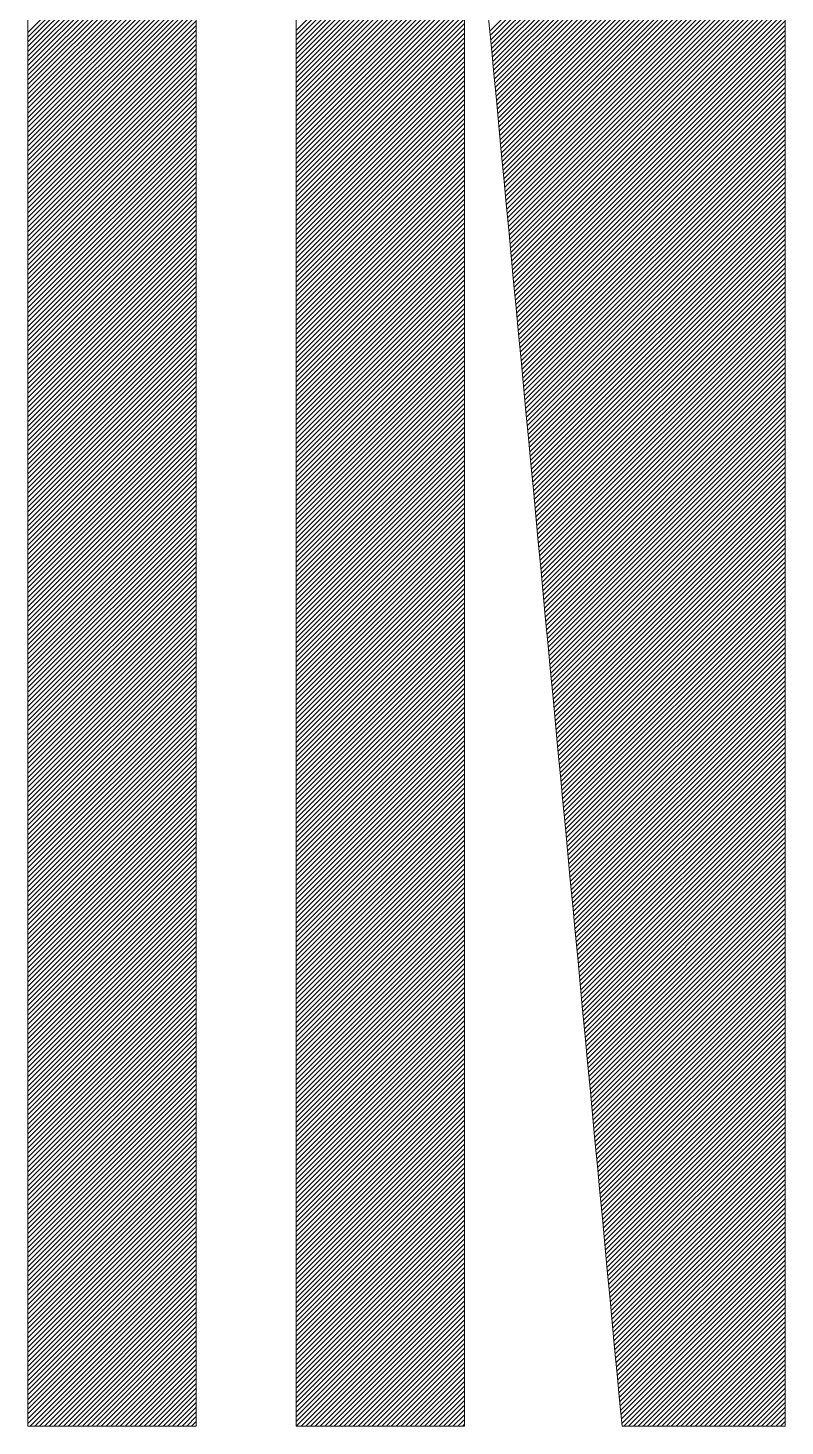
# Model space of a CAD drawing. Header units: inches. Extents: x 35 to 2894, y 23 to 617.
# Drawn here: x 1858.19 to 1862.7, y 117.59 to 125.93 of the extents above; entities that cross this region are included whole.
import ezdxf

# ---------------------------------------------------------------- set-up
doc = ezdxf.new("R2010")
doc.units = ezdxf.units.IN
doc.header["$MEASUREMENT"] = 0
doc.layers.add('ONDOCS', color=7, linetype='Continuous', lineweight=0)

msp = doc.modelspace()

# ---------------------------------------------------------------- linework, layer by layer
at = {"layer": 'ONDOCS', "color": 7, "linetype": 'Continuous', "lineweight": 0, "ltscale": 100}
for p, q in [((1860.9425, 125.9064), (1862.7021, 127.666)), ((1860.945, 125.8806), (1862.7021, 127.6377)), ((1860.9474, 125.8547), (1862.7021, 127.6094)), ((1860.9499, 125.8289), (1862.7021, 127.5811)), ((1860.9523, 125.8031), (1862.7021, 127.5528)), ((1860.9548, 125.7772), (1862.7021, 127.5245)), ((1860.9572, 125.7514), (1862.7021, 127.4962)), ((1860.9597, 125.7255), (1862.7021, 127.468)), ((1860.9621, 125.6997), (1862.7021, 127.4397)), ((1860.9646, 125.6738), (1862.7021, 127.4114)), ((1860.967, 125.648), (1862.7021, 127.3831)), ((1860.9695, 125.6221), (1862.7021, 127.3548)), ((1860.9719, 125.5963), (1862.7021, 127.3265)), ((1860.9744, 125.5705), (1862.7021, 127.2982)), ((1860.9768, 125.5446), (1862.7021, 127.2699)), ((1860.9793, 125.5188), (1862.7021, 127.2416)), ((1860.9817, 125.4929), (1862.7021, 127.2133)), ((1860.9842, 125.4671), (1862.7021, 127.185)), ((1860.9866, 125.4412), (1862.7021, 127.1567)), ((1860.9891, 125.4154), (1862.7021, 127.1284)), ((1860.9915, 125.3895), (1862.7021, 127.1001)), ((1860.994, 125.3637), (1862.7021, 127.0718)), ((1860.9964, 125.3378), (1862.7021, 127.0435)), ((1860.9989, 125.312), (1862.7021, 127.0152)), ((1861.0013, 125.2862), (1862.7021, 126.9869)), ((1858.189, 125.8999), (1859.1919, 126.9028)), ((1859.7874, 125.9114), (1860.7903, 126.9143)), ((1861.0038, 125.2603), (1862.7021, 126.9586)), ((1861.0062, 125.2345), (1862.7021, 126.9303)), ((1861.0087, 125.2086), (1862.7021, 126.902)), ((1858.189, 125.8716), (1859.1919, 126.8745)), ((1858.189, 125.8433), (1859.1919, 126.8462)), ((1858.189, 125.815), (1859.1919, 126.8179)), ((1859.7874, 125.8831), (1860.7903, 126.886)), ((1859.7874, 125.8548), (1860.7903, 126.8577)), ((1859.7874, 125.8265), (1860.7903, 126.8294)), ((1861.0111, 125.1828), (1862.7021, 126.8738)), ((1861.0136, 125.1569), (1862.7021, 126.8455)), ((1861.016, 125.1311), (1862.7021, 126.8172)), ((1858.189, 125.7867), (1859.1919, 126.7896)), ((1858.189, 125.7584), (1859.1919, 126.7613)), ((1858.189, 125.7301), (1859.1919, 126.733)), ((1859.7874, 125.7982), (1860.7903, 126.8012)), ((1859.7874, 125.77), (1860.7903, 126.7729)), ((1859.7874, 125.7417), (1860.7903, 126.7446)), ((1861.0185, 125.1052), (1862.7021, 126.7889)), ((1861.0209, 125.0794), (1862.7021, 126.7606)), ((1861.0234, 125.0536), (1862.7021, 126.7323)), ((1858.189, 125.7018), (1859.1919, 126.7047)), ((1858.189, 125.6735), (1859.1919, 126.6764)), ((1858.189, 125.6452), (1859.1919, 126.6481)), ((1859.7874, 125.7134), (1860.7903, 126.7163)), ((1859.7874, 125.6851), (1860.7903, 126.688)), ((1859.7874, 125.6568), (1860.7903, 126.6597)), ((1861.0258, 125.0277), (1862.7021, 126.704)), ((1861.0283, 125.0019), (1862.7021, 126.6757)), ((1861.0307, 124.976), (1862.7021, 126.6474)), ((1858.189, 125.6169), (1859.1919, 126.6199)), ((1858.189, 125.5887), (1859.1919, 126.5916)), ((1858.189, 125.5604), (1859.1919, 126.5633)), ((1859.7874, 125.6285), (1860.7903, 126.6314)), ((1859.7874, 125.6002), (1860.7903, 126.6031)), ((1859.7874, 125.5719), (1860.7903, 126.5748)), ((1861.0332, 124.9502), (1862.7021, 126.6191)), ((1861.0356, 124.9243), (1862.7021, 126.5908)), ((1858.189, 125.5321), (1859.1919, 126.535)), ((1858.189, 125.5038), (1859.1919, 126.5067)), ((1859.7874, 125.5436), (1860.7903, 126.5465)), ((1859.7874, 125.5153), (1860.7903, 126.5182)), ((1859.7874, 125.487), (1860.7903, 126.4899)), ((1861.0381, 124.8985), (1862.7021, 126.5625)), ((1861.0405, 124.8726), (1862.7021, 126.5342)), ((1861.043, 124.8468), (1862.7021, 126.5059)), ((1858.189, 125.4755), (1859.1919, 126.4784)), ((1858.189, 125.4472), (1859.1919, 126.4501)), ((1858.189, 125.4189), (1859.1919, 126.4218)), ((1859.7874, 125.4587), (1860.7903, 126.4616)), ((1859.7874, 125.4304), (1860.7903, 126.4333)), ((1859.7874, 125.4021), (1860.7903, 126.405)), ((1861.0454, 124.8209), (1862.7021, 126.4776)), ((1861.0479, 124.7951), (1862.7021, 126.4493)), ((1861.0503, 124.7693), (1862.7021, 126.421)), ((1858.189, 125.3906), (1859.1919, 126.3935)), ((1858.189, 125.3623), (1859.1919, 126.3652)), ((1858.189, 125.334), (1859.1919, 126.3369)), ((1859.7874, 125.3738), (1860.7903, 126.3767)), ((1859.7874, 125.3455), (1860.7903, 126.3484)), ((1859.7874, 125.3172), (1860.7903, 126.3201)), ((1861.0528, 124.7434), (1862.7021, 126.3927)), ((1861.0552, 124.7176), (1862.7021, 126.3644)), ((1861.0577, 124.6917), (1862.7021, 126.3361)), ((1858.189, 125.3057), (1859.1919, 126.3086)), ((1858.189, 125.2774), (1859.1919, 126.2803)), ((1858.189, 125.2491), (1859.1919, 126.252)), ((1859.7874, 125.2889), (1860.7903, 126.2918)), ((1859.7874, 125.2606), (1860.7903, 126.2635)), ((1859.7874, 125.2323), (1860.7903, 126.2353)), ((1861.0601, 124.6659), (1862.7021, 126.3079)), ((1861.0626, 124.64), (1862.7021, 126.2796)), ((1861.065, 124.6142), (1862.7021, 126.2513)), ((1858.189, 125.2208), (1859.1919, 126.2237)), ((1858.189, 125.1925), (1859.1919, 126.1954)), ((1858.189, 125.1642), (1859.1919, 126.1671)), ((1859.7874, 125.2041), (1860.7903, 126.207)), ((1859.7874, 125.1758), (1860.7903, 126.1787)), ((1859.7874, 125.1475), (1860.7903, 126.1504)), ((1861.0675, 124.5883), (1862.7021, 126.223)), ((1861.0699, 124.5625), (1862.7021, 126.1947)), ((1861.0724, 124.5367), (1862.7021, 126.1664)), ((1858.189, 125.1359), (1859.1919, 126.1388)), ((1858.189, 125.1076), (1859.1919, 126.1105)), ((1858.189, 125.0793), (1859.1919, 126.0822)), ((1859.7874, 125.1192), (1860.7903, 126.1221)), ((1859.7874, 125.0909), (1860.7903, 126.0938)), ((1859.7874, 125.0626), (1860.7903, 126.0655)), ((1861.0748, 124.5108), (1862.7021, 126.1381)), ((1861.0773, 124.485), (1862.7021, 126.1098)), ((1861.0797, 124.4591), (1862.7021, 126.0815)), ((1858.189, 125.051), (1859.1919, 126.0539)), ((1858.189, 125.0228), (1859.1919, 126.0257)), ((1858.189, 124.9945), (1859.1919, 125.9974)), ((1859.7874, 125.0343), (1860.7903, 126.0372)), ((1859.7874, 125.006), (1860.7903, 126.0089)), ((1859.7874, 124.9777), (1860.7903, 125.9806)), ((1861.0822, 124.4333), (1862.7021, 126.0532)), ((1861.0846, 124.4074), (1862.7021, 126.0249)), ((1861.0871, 124.3816), (1862.7021, 125.9966)), ((1858.189, 124.9662), (1859.1919, 125.9691)), ((1858.189, 124.9379), (1859.1919, 125.9408)), ((1858.189, 124.9096), (1859.1919, 125.9125)), ((1859.7874, 124.9494), (1860.7903, 125.9523)), ((1859.7874, 124.9211), (1860.7903, 125.924)), ((1861.0895, 124.3557), (1862.7021, 125.9683)), ((1861.092, 124.3299), (1862.7021, 125.94)), ((1861.0944, 124.3041), (1862.7021, 125.9117)), ((1858.189, 124.8813), (1859.1919, 125.8842)), ((1858.189, 124.853), (1859.1919, 125.8559)), ((1858.189, 124.8247), (1859.1919, 125.8276)), ((1859.7874, 124.8928), (1860.7903, 125.8957)), ((1859.7874, 124.8645), (1860.7903, 125.8674)), ((1859.7874, 124.8362), (1860.7903, 125.8391)), ((1861.0969, 124.2782), (1862.7021, 125.8834)), ((1861.0993, 124.2524), (1862.7021, 125.8551)), ((1861.1018, 124.2265), (1862.7021, 125.8268)), ((1858.189, 124.7964), (1859.1919, 125.7993)), ((1858.189, 124.7681), (1859.1919, 125.771)), ((1858.189, 124.7398), (1859.1919, 125.7427)), ((1859.7874, 124.8079), (1860.7903, 125.8108)), ((1859.7874, 124.7796), (1860.7903, 125.7825)), ((1859.7874, 124.7513), (1860.7903, 125.7542)), ((1861.1042, 124.2007), (1862.7021, 125.7985)), ((1861.1067, 124.1748), (1862.7021, 125.7702)), ((1861.1091, 124.149), (1862.7021, 125.742)), ((1858.189, 124.7115), (1859.1919, 125.7144)), ((1858.189, 124.6832), (1859.1919, 125.6861)), ((1858.189, 124.6549), (1859.1919, 125.6578)), ((1859.7874, 124.723), (1860.7903, 125.7259)), ((1859.7874, 124.6947), (1860.7903, 125.6976)), ((1859.7874, 124.6664), (1860.7903, 125.6693)), ((1861.1116, 124.1231), (1862.7021, 125.7137)), ((1861.114, 124.0973), (1862.7021, 125.6854)), ((1861.1165, 124.0714), (1862.7021, 125.6571)), ((1858.189, 124.6266), (1859.1919, 125.6295)), ((1858.189, 124.5983), (1859.1919, 125.6012)), ((1858.189, 124.57), (1859.1919, 125.5729)), ((1859.7874, 124.6382), (1860.7903, 125.6411)), ((1859.7874, 124.6099), (1860.7903, 125.6128)), ((1859.7874, 124.5816), (1860.7903, 125.5845)), ((1861.1189, 124.0456), (1862.7021, 125.6288)), ((1861.1214, 124.0198), (1862.7021, 125.6005)), ((1861.1238, 123.9939), (1862.7021, 125.5722)), ((1858.189, 124.5417), (1859.1919, 125.5446)), ((1858.189, 124.5134), (1859.1919, 125.5163)), ((1858.189, 124.4851), (1859.1919, 125.488)), ((1859.7874, 124.5533), (1860.7903, 125.5562)), ((1859.7874, 124.525), (1860.7903, 125.5279)), ((1859.7874, 124.4967), (1860.7903, 125.4996)), ((1861.1263, 123.9681), (1862.7021, 125.5439)), ((1861.1287, 123.9422), (1862.7021, 125.5156)), ((1861.1312, 123.9164), (1862.7021, 125.4873)), ((1858.189, 124.4569), (1859.1919, 125.4598)), ((1858.189, 124.4286), (1859.1919, 125.4315)), ((1858.189, 124.4003), (1859.1919, 125.4032)), ((1859.7874, 124.4684), (1860.7903, 125.4713)), ((1859.7874, 124.4401), (1860.7903, 125.443)), ((1859.7874, 124.4118), (1860.7903, 125.4147)), ((1861.1336, 123.8905), (1862.7021, 125.459)), ((1861.1361, 123.8647), (1862.7021, 125.4307)), ((1861.1385, 123.8388), (1862.7021, 125.4024)), ((1858.189, 124.372), (1859.1919, 125.3749)), ((1858.189, 124.3437), (1859.1919, 125.3466)), ((1858.189, 124.3154), (1859.1919, 125.3183)), ((1859.7874, 124.3835), (1860.7903, 125.3864)), ((1859.7874, 124.3552), (1860.7903, 125.3581)), ((1859.7874, 124.3269), (1860.7903, 125.3298)), ((1861.141, 123.813), (1862.7021, 125.3741)), ((1861.1434, 123.7872), (1862.7021, 125.3458)), ((1861.1459, 123.7613), (1862.7021, 125.3175)), ((1858.189, 124.2871), (1859.1919, 125.29)), ((1858.189, 124.2588), (1859.1919, 125.2617)), ((1858.189, 124.2305), (1859.1919, 125.2334)), ((1859.7874, 124.2986), (1860.7903, 125.3015)), ((1859.7874, 124.2703), (1860.7903, 125.2732)), ((1859.7874, 124.242), (1860.7903, 125.2449)), ((1861.1483, 123.7355), (1862.7021, 125.2892)), ((1861.1508, 123.7096), (1862.7021, 125.2609)), ((1861.1532, 123.6838), (1862.7021, 125.2326)), ((1858.189, 124.2022), (1859.1919, 125.2051)), ((1858.189, 124.1739), (1859.1919, 125.1768)), ((1858.189, 124.1456), (1859.1919, 125.1485)), ((1859.7874, 124.2137), (1860.7903, 125.2166)), ((1859.7874, 124.1854), (1860.7903, 125.1883)), ((1859.7874, 124.1571), (1860.7903, 125.16)), ((1861.1557, 123.6579), (1862.7021, 125.2043)), ((1861.1581, 123.6321), (1862.7021, 125.1761)), ((1861.1606, 123.6062), (1862.7021, 125.1478)), ((1858.189, 124.1173), (1859.1919, 125.1202)), ((1858.189, 124.089), (1859.1919, 125.0919)), ((1858.189, 124.0607), (1859.1919, 125.0636)), ((1859.7874, 124.1288), (1860.7903, 125.1317)), ((1859.7874, 124.1005), (1860.7903, 125.1034)), ((1859.7874, 124.0723), (1860.7903, 125.0752)), ((1861.163, 123.5804), (1862.7021, 125.1195)), ((1861.1655, 123.5545), (1862.7021, 125.0912)), ((1858.189, 124.0324), (1859.1919, 125.0353)), ((1858.189, 124.0041), (1859.1919, 125.007)), ((1859.7874, 124.044), (1860.7903, 125.0469)), ((1859.7874, 124.0157), (1860.7903, 125.0186)), ((1859.7874, 123.9874), (1860.7903, 124.9903)), ((1861.1679, 123.5287), (1862.7021, 125.0629)), ((1861.1704, 123.5029), (1862.7021, 125.0346)), ((1861.1728, 123.477), (1862.7021, 125.0063)), ((1858.189, 123.9758), (1859.1919, 124.9787)), ((1858.189, 123.9475), (1859.1919, 124.9504)), ((1858.189, 123.9192), (1859.1919, 124.9221)), ((1859.7874, 123.9591), (1860.7903, 124.962)), ((1859.7874, 123.9308), (1860.7903, 124.9337)), ((1859.7874, 123.9025), (1860.7903, 124.9054)), ((1861.1753, 123.4512), (1862.7021, 124.978)), ((1861.1777, 123.4253), (1862.7021, 124.9497)), ((1861.1802, 123.3995), (1862.7021, 124.9214)), ((1858.189, 123.891), (1859.1919, 124.8939)), ((1858.189, 123.8627), (1859.1919, 124.8656)), ((1858.189, 123.8344), (1859.1919, 124.8373)), ((1859.7874, 123.8742), (1860.7903, 124.8771)), ((1859.7874, 123.8459), (1860.7903, 124.8488)), ((1859.7874, 123.8176), (1860.7903, 124.8205)), ((1861.1826, 123.3736), (1862.7021, 124.8931)), ((1861.1851, 123.3478), (1862.7021, 124.8648)), ((1861.1875, 123.3219), (1862.7021, 124.8365)), ((1858.189, 123.8061), (1859.1919, 124.809)), ((1858.189, 123.7778), (1859.1919, 124.7807)), ((1858.189, 123.7495), (1859.1919, 124.7524)), ((1859.7874, 123.7893), (1860.7903, 124.7922)), ((1859.7874, 123.761), (1860.7903, 124.7639)), ((1859.7874, 123.7327), (1860.7903, 124.7356)), ((1861.19, 123.2961), (1862.7021, 124.8082)), ((1861.1924, 123.2703), (1862.7021, 124.7799)), ((1861.1949, 123.2444), (1862.7021, 124.7516)), ((1858.189, 123.7212), (1859.1919, 124.7241)), ((1858.189, 123.6929), (1859.1919, 124.6958)), ((1858.189, 123.6646), (1859.1919, 124.6675)), ((1859.7874, 123.7044), (1860.7903, 124.7073)), ((1859.7874, 123.6761), (1860.7903, 124.679)), ((1859.7874, 123.6478), (1860.7903, 124.6507)), ((1861.1973, 123.2186), (1862.7021, 124.7233)), ((1861.1998, 123.1927), (1862.7021, 124.695)), ((1861.2022, 123.1669), (1862.7021, 124.6667)), ((1858.189, 123.6363), (1859.1919, 124.6392)), ((1858.189, 123.608), (1859.1919, 124.6109)), ((1858.189, 123.5797), (1859.1919, 124.5826)), ((1859.7874, 123.6195), (1860.7903, 124.6224)), ((1859.7874, 123.5912), (1860.7903, 124.5941)), ((1859.7874, 123.5629), (1860.7903, 124.5658)), ((1861.2047, 123.141), (1862.7021, 124.6384)), ((1861.2071, 123.1152), (1862.7021, 124.6101)), ((1861.2096, 123.0893), (1862.7021, 124.5819)), ((1858.189, 123.5514), (1859.1919, 124.5543)), ((1858.189, 123.5231), (1859.1919, 124.526)), ((1858.189, 123.4948), (1859.1919, 124.4977)), ((1859.7874, 123.5346), (1860.7903, 124.5375)), ((1859.7874, 123.5063), (1860.7903, 124.5093)), ((1859.7874, 123.4781), (1860.7903, 124.481)), ((1861.212, 123.0635), (1862.7021, 124.5536)), ((1861.2145, 123.0376), (1862.7021, 124.5253)), ((1861.2169, 123.0118), (1862.7021, 124.497)), ((1858.189, 123.4665), (1859.1919, 124.4694)), ((1858.189, 123.4382), (1859.1919, 124.4411)), ((1858.189, 123.4099), (1859.1919, 124.4128)), ((1859.7874, 123.4498), (1860.7903, 124.4527)), ((1859.7874, 123.4215), (1860.7903, 124.4244)), ((1861.2194, 122.986), (1862.7021, 124.4687)), ((1861.2218, 122.9601), (1862.7021, 124.4404)), ((1861.2243, 122.9343), (1862.7021, 124.4121)), ((1858.189, 123.3816), (1859.1919, 124.3845)), ((1858.189, 123.3533), (1859.1919, 124.3562)), ((1858.189, 123.325), (1859.1919, 124.328)), ((1859.7874, 123.3932), (1860.7903, 124.3961)), ((1859.7874, 123.3649), (1860.7903, 124.3678)), ((1859.7874, 123.3366), (1860.7903, 124.3395)), ((1861.2267, 122.9084), (1862.7021, 124.3838)), ((1861.2292, 122.8826), (1862.7021, 124.3555)), ((1861.2316, 122.8567), (1862.7021, 124.3272)), ((1858.189, 123.2968), (1859.1919, 124.2997)), ((1858.189, 123.2685), (1859.1919, 124.2714)), ((1858.189, 123.2402), (1859.1919, 124.2431)), ((1859.7874, 123.3083), (1860.7903, 124.3112)), ((1859.7874, 123.28), (1860.7903, 124.2829)), ((1859.7874, 123.2517), (1860.7903, 124.2546)), ((1861.2341, 122.8309), (1862.7021, 124.2989)), ((1861.2365, 122.805), (1862.7021, 124.2706)), ((1861.239, 122.7792), (1862.7021, 124.2423)), ((1858.189, 123.2119), (1859.1919, 124.2148)), ((1858.189, 123.1836), (1859.1919, 124.1865)), ((1858.189, 123.1553), (1859.1919, 124.1582)), ((1859.7874, 123.2234), (1860.7903, 124.2263)), ((1859.7874, 123.1951), (1860.7903, 124.198)), ((1859.7874, 123.1668), (1860.7903, 124.1697)), ((1861.2414, 122.7534), (1862.7021, 124.214)), ((1861.2439, 122.7275), (1862.7021, 124.1857)), ((1861.2463, 122.7017), (1862.7021, 124.1574)), ((1858.189, 123.127), (1859.1919, 124.1299)), ((1858.189, 123.0987), (1859.1919, 124.1016)), ((1858.189, 123.0704), (1859.1919, 124.0733)), ((1859.7874, 123.1385), (1860.7903, 124.1414)), ((1859.7874, 123.1102), (1860.7903, 124.1131)), ((1859.7874, 123.0819), (1860.7903, 124.0848)), ((1861.2488, 122.6758), (1862.7021, 124.1291)), ((1861.2512, 122.65), (1862.7021, 124.1008)), ((1861.2537, 122.6241), (1862.7021, 124.0725)), ((1858.189, 123.0421), (1859.1919, 124.045)), ((1858.189, 123.0138), (1859.1919, 124.0167)), ((1858.189, 122.9855), (1859.1919, 123.9884)), ((1859.7874, 123.0536), (1860.7903, 124.0565)), ((1859.7874, 123.0253), (1860.7903, 124.0282)), ((1859.7874, 122.997), (1860.7903, 123.9999)), ((1861.2561, 122.5983), (1862.7021, 124.0442)), ((1861.2586, 122.5724), (1862.7021, 124.016)), ((1861.261, 122.5466), (1862.7021, 123.9877)), ((1858.189, 122.9572), (1859.1919, 123.9601)), ((1858.189, 122.9289), (1859.1919, 123.9318)), ((1858.189, 122.9006), (1859.1919, 123.9035)), ((1859.7874, 122.9687), (1860.7903, 123.9716)), ((1859.7874, 122.9404), (1860.7903, 123.9434)), ((1859.7874, 122.9122), (1860.7903, 123.9151)), ((1861.2635, 122.5208), (1862.7021, 123.9594)), ((1861.2659, 122.4949), (1862.7021, 123.9311)), ((1861.2684, 122.4691), (1862.7021, 123.9028)), ((1858.189, 122.8723), (1859.1919, 123.8752)), ((1858.189, 122.844), (1859.1919, 123.8469)), ((1858.189, 122.8157), (1859.1919, 123.8186)), ((1859.7874, 122.8839), (1860.7903, 123.8868)), ((1859.7874, 122.8556), (1860.7903, 123.8585)), ((1859.7874, 122.8273), (1860.7903, 123.8302)), ((1861.2708, 122.4432), (1862.7021, 123.8745)), ((1861.2733, 122.4174), (1862.7021, 123.8462)), ((1861.2757, 122.3915), (1862.7021, 123.8179)), ((1858.189, 122.7874), (1859.1919, 123.7903)), ((1858.189, 122.7591), (1859.1919, 123.762)), ((1858.189, 122.7309), (1859.1919, 123.7338)), ((1859.7874, 122.799), (1860.7903, 123.8019)), ((1859.7874, 122.7707), (1860.7903, 123.7736)), ((1859.7874, 122.7424), (1860.7903, 123.7453)), ((1861.2782, 122.3657), (1862.7021, 123.7896)), ((1861.2806, 122.3398), (1862.7021, 123.7613)), ((1861.2831, 122.314), (1862.7021, 123.733)), ((1858.189, 122.7026), (1859.1919, 123.7055)), ((1858.189, 122.6743), (1859.1919, 123.6772)), ((1858.189, 122.646), (1859.1919, 123.6489)), ((1859.7874, 122.7141), (1860.7903, 123.717)), ((1859.7874, 122.6858), (1860.7903, 123.6887)), ((1859.7874, 122.6575), (1860.7903, 123.6604)), ((1861.2855, 122.2881), (1862.7021, 123.7047)), ((1861.288, 122.2623), (1862.7021, 123.6764)), ((1861.2904, 122.2365), (1862.7021, 123.6481)), ((1858.189, 122.6177), (1859.1919, 123.6206)), ((1858.189, 122.5894), (1859.1919, 123.5923)), ((1858.189, 122.5611), (1859.1919, 123.564)), ((1859.7874, 122.6292), (1860.7903, 123.6321)), ((1859.7874, 122.6009), (1860.7903, 123.6038)), ((1859.7874, 122.5726), (1860.7903, 123.5755)), ((1861.2929, 122.2106), (1862.7021, 123.6198)), ((1861.2953, 122.1848), (1862.7021, 123.5915)), ((1858.189, 122.5328), (1859.1919, 123.5357)), ((1858.189, 122.5045), (1859.1919, 123.5074)), ((1859.7874, 122.5443), (1860.7903, 123.5472)), ((1859.7874, 122.516), (1860.7903, 123.5189)), ((1859.7874, 122.4877), (1860.7903, 123.4906)), ((1861.2978, 122.1589), (1862.7021, 123.5632)), ((1861.3002, 122.1331), (1862.7021, 123.5349)), ((1861.3027, 122.1072), (1862.7021, 123.5066)), ((1858.189, 122.4762), (1859.1919, 123.4791)), ((1858.189, 122.4479), (1859.1919, 123.4508)), ((1858.189, 122.4196), (1859.1919, 123.4225)), ((1859.7874, 122.4594), (1860.7903, 123.4623)), ((1859.7874, 122.4311), (1860.7903, 123.434)), ((1859.7874, 122.4028), (1860.7903, 123.4057)), ((1861.3051, 122.0814), (1862.7021, 123.4783)), ((1861.3076, 122.0555), (1862.7021, 123.4501)), ((1861.31, 122.0297), (1862.7021, 123.4218)), ((1858.189, 122.3913), (1859.1919, 123.3942)), ((1858.189, 122.363), (1859.1919, 123.3659)), ((1858.189, 122.3347), (1859.1919, 123.3376)), ((1859.7874, 122.3745), (1860.7903, 123.3774)), ((1859.7874, 122.3463), (1860.7903, 123.3492)), ((1859.7874, 122.318), (1860.7903, 123.3209)), ((1861.3125, 122.0039), (1862.7021, 123.3935)), ((1861.3149, 121.978), (1862.7021, 123.3652)), ((1861.3174, 121.9522), (1862.7021, 123.3369)), ((1858.189, 122.3064), (1859.1919, 123.3093)), ((1858.189, 122.2781), (1859.1919, 123.281)), ((1858.189, 122.2498), (1859.1919, 123.2527)), ((1859.7874, 122.2897), (1860.7903, 123.2926)), ((1859.7874, 122.2614), (1860.7903, 123.2643)), ((1859.7874, 122.2331), (1860.7903, 123.236)), ((1861.3198, 121.9263), (1862.7021, 123.3086)), ((1861.3223, 121.9005), (1862.7021, 123.2803)), ((1861.3247, 121.8746), (1862.7021, 123.252)), ((1858.189, 122.2215), (1859.1919, 123.2244)), ((1858.189, 122.1932), (1859.1919, 123.1961)), ((1858.189, 122.165), (1859.1919, 123.1679)), ((1859.7874, 122.2048), (1860.7903, 123.2077)), ((1859.7874, 122.1765), (1860.7903, 123.1794)), ((1859.7874, 122.1482), (1860.7903, 123.1511)), ((1861.3272, 121.8488), (1862.7021, 123.2237)), ((1861.3296, 121.8229), (1862.7021, 123.1954)), ((1861.3321, 121.7971), (1862.7021, 123.1671)), ((1858.189, 122.1367), (1859.1919, 123.1396)), ((1858.189, 122.1084), (1859.1919, 123.1113)), ((1858.189, 122.0801), (1859.1919, 123.083)), ((1859.7874, 122.1199), (1860.7903, 123.1228)), ((1859.7874, 122.0916), (1860.7903, 123.0945)), ((1859.7874, 122.0633), (1860.7903, 123.0662)), ((1861.3345, 121.7712), (1862.7021, 123.1388)), ((1861.337, 121.7454), (1862.7021, 123.1105)), ((1861.3394, 121.7196), (1862.7021, 123.0822)), ((1858.189, 122.0518), (1859.1919, 123.0547)), ((1858.189, 122.0235), (1859.1919, 123.0264)), ((1858.189, 121.9952), (1859.1919, 122.9981)), ((1859.7874, 122.035), (1860.7903, 123.0379)), ((1859.7874, 122.0067), (1860.7903, 123.0096)), ((1859.7874, 121.9784), (1860.7903, 122.9813)), ((1861.3419, 121.6937), (1862.7021, 123.0539)), ((1861.3443, 121.6679), (1862.7021, 123.0256)), ((1861.3468, 121.642), (1862.7021, 122.9973)), ((1858.189, 121.9669), (1859.1919, 122.9698)), ((1858.189, 121.9386), (1859.1919, 122.9415)), ((1858.189, 121.9103), (1859.1919, 122.9132)), ((1859.7874, 121.9501), (1860.7903, 122.953)), ((1859.7874, 121.9218), (1860.7903, 122.9247)), ((1861.3492, 121.6162), (1862.7021, 122.969)), ((1861.3517, 121.5903), (1862.7021, 122.9407)), ((1861.3541, 121.5645), (1862.7021, 122.9124)), ((1858.189, 121.882), (1859.1919, 122.8849)), ((1858.189, 121.8537), (1859.1919, 122.8566)), ((1858.189, 121.8254), (1859.1919, 122.8283)), ((1859.7874, 121.8935), (1860.7903, 122.8964)), ((1859.7874, 121.8652), (1860.7903, 122.8681)), ((1859.7874, 121.8369), (1860.7903, 122.8398)), ((1861.3566, 121.5386), (1862.7021, 122.8842)), ((1861.359, 121.5128), (1862.7021, 122.8559)), ((1861.3615, 121.487), (1862.7021, 122.8276)), ((1858.189, 121.7971), (1859.1919, 122.8)), ((1858.189, 121.7688), (1859.1919, 122.7717)), ((1858.189, 121.7405), (1859.1919, 122.7434)), ((1859.7874, 121.8086), (1860.7903, 122.8115)), ((1859.7874, 121.7804), (1860.7903, 122.7833)), ((1859.7874, 121.7521), (1860.7903, 122.755)), ((1861.3639, 121.4611), (1862.7021, 122.7993)), ((1861.3664, 121.4353), (1862.7021, 122.771)), ((1861.3688, 121.4094), (1862.7021, 122.7427)), ((1858.189, 121.7122), (1859.1919, 122.7151)), ((1858.189, 121.6839), (1859.1919, 122.6868)), ((1858.189, 121.6556), (1859.1919, 122.6585)), ((1859.7874, 121.7238), (1860.7903, 122.7267)), ((1859.7874, 121.6955), (1860.7903, 122.6984)), ((1859.7874, 121.6672), (1860.7903, 122.6701)), ((1861.3713, 121.3836), (1862.7021, 122.7144)), ((1861.3737, 121.3577), (1862.7021, 122.6861)), ((1861.3762, 121.3319), (1862.7021, 122.6578)), ((1858.189, 121.6273), (1859.1919, 122.6302)), ((1858.189, 121.5991), (1859.1919, 122.602)), ((1858.189, 121.5708), (1859.1919, 122.5737)), ((1859.7874, 121.6389), (1860.7903, 122.6418)), ((1859.7874, 121.6106), (1860.7903, 122.6135)), ((1859.7874, 121.5823), (1860.7903, 122.5852)), ((1861.3786, 121.306), (1862.7021, 122.6295)), ((1861.3811, 121.2802), (1862.7021, 122.6012)), ((1861.3835, 121.2543), (1862.7021, 122.5729)), ((1858.189, 121.5425), (1859.1919, 122.5454)), ((1858.189, 121.5142), (1859.1919, 122.5171)), ((1858.189, 121.4859), (1859.1919, 122.4888)), ((1859.7874, 121.554), (1860.7903, 122.5569)), ((1859.7874, 121.5257), (1860.7903, 122.5286)), ((1859.7874, 121.4974), (1860.7903, 122.5003)), ((1861.386, 121.2285), (1862.7021, 122.5446)), ((1861.3884, 121.2027), (1862.7021, 122.5163)), ((1861.3909, 121.1768), (1862.7021, 122.488)), ((1858.189, 121.4576), (1859.1919, 122.4605)), ((1858.189, 121.4293), (1859.1919, 122.4322)), ((1858.189, 121.401), (1859.1919, 122.4039)), ((1859.7874, 121.4691), (1860.7903, 122.472)), ((1859.7874, 121.4408), (1860.7903, 122.4437)), ((1859.7874, 121.4125), (1860.7903, 122.4154)), ((1861.3933, 121.151), (1862.7021, 122.4597)), ((1861.3958, 121.1251), (1862.7021, 122.4314)), ((1861.3982, 121.0993), (1862.7021, 122.4031)), ((1858.189, 121.3727), (1859.1919, 122.3756)), ((1858.189, 121.3444), (1859.1919, 122.3473)), ((1858.189, 121.3161), (1859.1919, 122.319)), ((1859.7874, 121.3842), (1860.7903, 122.3871)), ((1859.7874, 121.3559), (1860.7903, 122.3588)), ((1859.7874, 121.3276), (1860.7903, 122.3305)), ((1861.4007, 121.0734), (1862.7021, 122.3748)), ((1861.4031, 121.0476), (1862.7021, 122.3465)), ((1861.4056, 121.0217), (1862.7021, 122.3182)), ((1858.189, 121.2878), (1859.1919, 122.2907)), ((1858.189, 121.2595), (1859.1919, 122.2624)), ((1858.189, 121.2312), (1859.1919, 122.2341)), ((1859.7874, 121.2993), (1860.7903, 122.3022)), ((1859.7874, 121.271), (1860.7903, 122.2739)), ((1859.7874, 121.2427), (1860.7903, 122.2456)), ((1861.408, 120.9959), (1862.7021, 122.29)), ((1861.4105, 120.9701), (1862.7021, 122.2617)), ((1861.4129, 120.9442), (1862.7021, 122.2334)), ((1858.189, 121.2029), (1859.1919, 122.2058)), ((1858.189, 121.1746), (1859.1919, 122.1775)), ((1858.189, 121.1463), (1859.1919, 122.1492)), ((1859.7874, 121.2144), (1860.7903, 122.2174)), ((1859.7874, 121.1862), (1860.7903, 122.1891)), ((1859.7874, 121.1579), (1860.7903, 122.1608)), ((1861.4154, 120.9184), (1862.7021, 122.2051)), ((1861.4178, 120.8925), (1862.7021, 122.1768)), ((1861.4203, 120.8667), (1862.7021, 122.1485)), ((1858.189, 121.118), (1859.1919, 122.1209)), ((1858.189, 121.0897), (1859.1919, 122.0926)), ((1858.189, 121.0614), (1859.1919, 122.0643)), ((1859.7874, 121.1296), (1860.7903, 122.1325)), ((1859.7874, 121.1013), (1860.7903, 122.1042)), ((1859.7874, 121.073), (1860.7903, 122.0759)), ((1861.4227, 120.8408), (1862.7021, 122.1202)), ((1861.4252, 120.815), (1862.7021, 122.0919)), ((1858.189, 121.0331), (1859.1919, 122.0361)), ((1858.189, 121.0049), (1859.1919, 122.0078)), ((1859.7874, 121.0447), (1860.7903, 122.0476)), ((1859.7874, 121.0164), (1860.7903, 122.0193)), ((1859.7874, 120.9881), (1860.7903, 121.991)), ((1861.4276, 120.7891), (1862.7021, 122.0636)), ((1861.4301, 120.7633), (1862.7021, 122.0353)), ((1861.4325, 120.7374), (1862.7021, 122.007)), ((1858.189, 120.9766), (1859.1919, 121.9795)), ((1858.189, 120.9483), (1859.1919, 121.9512)), ((1858.189, 120.92), (1859.1919, 121.9229)), ((1859.7874, 120.9598), (1860.7903, 121.9627)), ((1859.7874, 120.9315), (1860.7903, 121.9344)), ((1859.7874, 120.9032), (1860.7903, 121.9061)), ((1861.435, 120.7116), (1862.7021, 121.9787)), ((1861.4374, 120.6858), (1862.7021, 121.9504)), ((1861.4399, 120.6599), (1862.7021, 121.9221)), ((1858.189, 120.8917), (1859.1919, 121.8946)), ((1858.189, 120.8634), (1859.1919, 121.8663)), ((1858.189, 120.8351), (1859.1919, 121.838)), ((1859.7874, 120.8749), (1860.7903, 121.8778)), ((1859.7874, 120.8466), (1860.7903, 121.8495)), ((1859.7874, 120.8183), (1860.7903, 121.8212)), ((1861.4423, 120.6341), (1862.7021, 121.8938)), ((1861.4448, 120.6082), (1862.7021, 121.8655)), ((1861.4472, 120.5824), (1862.7021, 121.8372)), ((1858.189, 120.8068), (1859.1919, 121.8097)), ((1858.189, 120.7785), (1859.1919, 121.7814)), ((1858.189, 120.7502), (1859.1919, 121.7531)), ((1859.7874, 120.79), (1860.7903, 121.7929)), ((1859.7874, 120.7617), (1860.7903, 121.7646)), ((1859.7874, 120.7334), (1860.7903, 121.7363)), ((1861.4497, 120.5565), (1862.7021, 121.8089)), ((1861.4521, 120.5307), (1862.7021, 121.7806)), ((1861.4546, 120.5048), (1862.7021, 121.7523)), ((1858.189, 120.7219), (1859.1919, 121.7248)), ((1858.189, 120.6936), (1859.1919, 121.6965)), ((1858.189, 120.6653), (1859.1919, 121.6682)), ((1859.7874, 120.7051), (1860.7903, 121.708)), ((1859.7874, 120.6768), (1860.7903, 121.6797)), ((1859.7874, 120.6485), (1860.7903, 121.6515)), ((1861.457, 120.479), (1862.7021, 121.7241)), ((1861.4595, 120.4532), (1862.7021, 121.6958)), ((1861.4619, 120.4273), (1862.7021, 121.6675)), ((1858.189, 120.637), (1859.1919, 121.6399)), ((1858.189, 120.6087), (1859.1919, 121.6116)), ((1858.189, 120.5804), (1859.1919, 121.5833)), ((1859.7874, 120.6203), (1860.7903, 121.6232)), ((1859.7874, 120.592), (1860.7903, 121.5949)), ((1859.7874, 120.5637), (1860.7903, 121.5666)), ((1861.4644, 120.4015), (1862.7021, 121.6392)), ((1861.4668, 120.3756), (1862.7021, 121.6109)), ((1861.4693, 120.3498), (1862.7021, 121.5826)), ((1858.189, 120.5521), (1859.1919, 121.555)), ((1858.189, 120.5238), (1859.1919, 121.5267)), ((1858.189, 120.4955), (1859.1919, 121.4984)), ((1859.7874, 120.5354), (1860.7903, 121.5383)), ((1859.7874, 120.5071), (1860.7903, 121.51)), ((1859.7874, 120.4788), (1860.7903, 121.4817)), ((1861.4717, 120.3239), (1862.7021, 121.5543)), ((1861.4742, 120.2981), (1862.7021, 121.526)), ((1861.4766, 120.2722), (1862.7021, 121.4977)), ((1858.189, 120.4672), (1859.1919, 121.4701)), ((1858.189, 120.439), (1859.1919, 121.4419)), ((1858.189, 120.4107), (1859.1919, 121.4136)), ((1859.7874, 120.4505), (1860.7903, 121.4534)), ((1859.7874, 120.4222), (1860.7903, 121.4251)), ((1861.4791, 120.2464), (1862.7021, 121.4694)), ((1861.4815, 120.2206), (1862.7021, 121.4411)), ((1861.484, 120.1947), (1862.7021, 121.4128)), ((1858.189, 120.3824), (1859.1919, 121.3853)), ((1858.189, 120.3541), (1859.1919, 121.357)), ((1858.189, 120.3258), (1859.1919, 121.3287)), ((1859.7874, 120.3939), (1860.7903, 121.3968)), ((1859.7874, 120.3656), (1860.7903, 121.3685)), ((1859.7874, 120.3373), (1860.7903, 121.3402)), ((1861.4864, 120.1689), (1862.7021, 121.3845)), ((1861.4889, 120.143), (1862.7021, 121.3562)), ((1861.4913, 120.1172), (1862.7021, 121.3279)), ((1858.189, 120.2975), (1859.1919, 121.3004)), ((1858.189, 120.2692), (1859.1919, 121.2721)), ((1858.189, 120.2409), (1859.1919, 121.2438)), ((1859.7874, 120.309), (1860.7903, 121.3119)), ((1859.7874, 120.2807), (1860.7903, 121.2836)), ((1859.7874, 120.2524), (1860.7903, 121.2553)), ((1861.4938, 120.0913), (1862.7021, 121.2996)), ((1861.4962, 120.0655), (1862.7021, 121.2713)), ((1861.4987, 120.0396), (1862.7021, 121.243)), ((1858.189, 120.2126), (1859.1919, 121.2155)), ((1858.189, 120.1843), (1859.1919, 121.1872)), ((1858.189, 120.156), (1859.1919, 121.1589)), ((1859.7874, 120.2241), (1860.7903, 121.227)), ((1859.7874, 120.1958), (1860.7903, 121.1987)), ((1859.7874, 120.1675), (1860.7903, 121.1704)), ((1861.5011, 120.0138), (1862.7021, 121.2147)), ((1861.5036, 119.9879), (1862.7021, 121.1864)), ((1861.506, 119.9621), (1862.7021, 121.1582)), ((1858.189, 120.1277), (1859.1919, 121.1306)), ((1858.189, 120.0994), (1859.1919, 121.1023)), ((1858.189, 120.0711), (1859.1919, 121.074)), ((1859.7874, 120.1392), (1860.7903, 121.1421)), ((1859.7874, 120.1109), (1860.7903, 121.1138)), ((1859.7874, 120.0826), (1860.7903, 121.0855)), ((1861.5085, 119.9363), (1862.7021, 121.1299)), ((1861.5109, 119.9104), (1862.7021, 121.1016)), ((1861.5134, 119.8846), (1862.7021, 121.0733)), ((1858.189, 120.0428), (1859.1919, 121.0457)), ((1858.189, 120.0145), (1859.1919, 121.0174)), ((1858.189, 119.9862), (1859.1919, 120.9891)), ((1859.7874, 120.0544), (1860.7903, 121.0573)), ((1859.7874, 120.0261), (1860.7903, 121.029)), ((1859.7874, 119.9978), (1860.7903, 121.0007)), ((1861.5158, 119.8587), (1862.7021, 121.045)), ((1861.5183, 119.8329), (1862.7021, 121.0167)), ((1861.5207, 119.807), (1862.7021, 120.9884)), ((1858.189, 119.9579), (1859.1919, 120.9608)), ((1858.189, 119.9296), (1859.1919, 120.9325)), ((1858.189, 119.9013), (1859.1919, 120.9042)), ((1859.7874, 119.9695), (1860.7903, 120.9724)), ((1859.7874, 119.9412), (1860.7903, 120.9441)), ((1859.7874, 119.9129), (1860.7903, 120.9158)), ((1861.5232, 119.7812), (1862.7021, 120.9601)), ((1861.5256, 119.7553), (1862.7021, 120.9318)), ((1861.5281, 119.7295), (1862.7021, 120.9035)), ((1858.189, 119.8731), (1859.1919, 120.876)), ((1858.189, 119.8448), (1859.1919, 120.8477)), ((1858.189, 119.8165), (1859.1919, 120.8194)), ((1859.7874, 119.8846), (1860.7903, 120.8875)), ((1859.7874, 119.8563), (1860.7903, 120.8592)), ((1859.7874, 119.828), (1860.7903, 120.8309)), ((1861.5305, 119.7037), (1862.7021, 120.8752)), ((1861.533, 119.6778), (1862.7021, 120.8469)), ((1861.5354, 119.652), (1862.7021, 120.8186)), ((1858.189, 119.7882), (1859.1919, 120.7911)), ((1858.189, 119.7599), (1859.1919, 120.7628)), ((1858.189, 119.7316), (1859.1919, 120.7345)), ((1859.7874, 119.7997), (1860.7903, 120.8026)), ((1859.7874, 119.7714), (1860.7903, 120.7743)), ((1859.7874, 119.7431), (1860.7903, 120.746)), ((1861.5379, 119.6261), (1862.7021, 120.7903)), ((1861.5403, 119.6003), (1862.7021, 120.762)), ((1861.5428, 119.5744), (1862.7021, 120.7337)), ((1858.189, 119.7033), (1859.1919, 120.7062)), ((1858.189, 119.675), (1859.1919, 120.6779)), ((1858.189, 119.6467), (1859.1919, 120.6496)), ((1859.7874, 119.7148), (1860.7903, 120.7177)), ((1859.7874, 119.6865), (1860.7903, 120.6894)), ((1859.7874, 119.6582), (1860.7903, 120.6611)), ((1861.5452, 119.5486), (1862.7021, 120.7054)), ((1861.5477, 119.5227), (1862.7021, 120.6771)), ((1861.5501, 119.4969), (1862.7021, 120.6488)), ((1858.189, 119.6184), (1859.1919, 120.6213)), ((1858.189, 119.5901), (1859.1919, 120.593)), ((1858.189, 119.5618), (1859.1919, 120.5647)), ((1859.7874, 119.6299), (1860.7903, 120.6328)), ((1859.7874, 119.6016), (1860.7903, 120.6045)), ((1859.7874, 119.5733), (1860.7903, 120.5762)), ((1861.5526, 119.471), (1862.7021, 120.6205)), ((1861.555, 119.4452), (1862.7021, 120.5923)), ((1861.5575, 119.4194), (1862.7021, 120.564)), ((1858.189, 119.5335), (1859.1919, 120.5364)), ((1858.189, 119.5052), (1859.1919, 120.5081)), ((1859.7874, 119.545), (1860.7903, 120.5479)), ((1859.7874, 119.5167), (1860.7903, 120.5196)), ((1859.7874, 119.4885), (1860.7903, 120.4914)), ((1861.5599, 119.3935), (1862.7021, 120.5357)), ((1861.5624, 119.3677), (1862.7021, 120.5074)), ((1858.189, 119.4769), (1859.1919, 120.4798)), ((1858.189, 119.4486), (1859.1919, 120.4515)), ((1858.189, 119.4203), (1859.1919, 120.4232)), ((1859.7874, 119.4602), (1860.7903, 120.4631)), ((1859.7874, 119.4319), (1860.7903, 120.4348)), ((1859.7874, 119.4036), (1860.7903, 120.4065)), ((1861.5648, 119.3418), (1862.7021, 120.4791)), ((1861.5673, 119.316), (1862.7021, 120.4508)), ((1861.5697, 119.2901), (1862.7021, 120.4225)), ((1858.189, 119.392), (1859.1919, 120.3949)), ((1858.189, 119.3637), (1859.1919, 120.3666)), ((1858.189, 119.3354), (1859.1919, 120.3383)), ((1859.7874, 119.3753), (1860.7903, 120.3782)), ((1859.7874, 119.347), (1860.7903, 120.3499)), ((1859.7874, 119.3187), (1860.7903, 120.3216)), ((1861.5722, 119.2643), (1862.7021, 120.3942)), ((1861.5746, 119.2384), (1862.7021, 120.3659)), ((1861.5771, 119.2126), (1862.7021, 120.3376)), ((1858.189, 119.3072), (1859.1919, 120.3101)), ((1858.189, 119.2789), (1859.1919, 120.2818)), ((1858.189, 119.2506), (1859.1919, 120.2535)), ((1859.7874, 119.2904), (1860.7903, 120.2933)), ((1859.7874, 119.2621), (1860.7903, 120.265)), ((1859.7874, 119.2338), (1860.7903, 120.2367)), ((1861.5795, 119.1868), (1862.7021, 120.3093)), ((1861.582, 119.1609), (1862.7021, 120.281)), ((1861.5844, 119.1351), (1862.7021, 120.2527)), ((1858.189, 119.2223), (1859.1919, 120.2252)), ((1858.189, 119.194), (1859.1919, 120.1969)), ((1858.189, 119.1657), (1859.1919, 120.1686)), ((1859.7874, 119.2055), (1860.7903, 120.2084)), ((1859.7874, 119.1772), (1860.7903, 120.1801)), ((1859.7874, 119.1489), (1860.7903, 120.1518)), ((1861.5869, 119.1092), (1862.7021, 120.2244)), ((1861.5893, 119.0834), (1862.7021, 120.1961)), ((1861.5918, 119.0575), (1862.7021, 120.1678)), ((1858.189, 119.1374), (1859.1919, 120.1403)), ((1858.189, 119.1091), (1859.1919, 120.112)), ((1858.189, 119.0808), (1859.1919, 120.0837)), ((1859.7874, 119.1206), (1860.7903, 120.1235)), ((1859.7874, 119.0923), (1860.7903, 120.0952)), ((1859.7874, 119.064), (1860.7903, 120.0669)), ((1861.5942, 119.0317), (1862.7021, 120.1395)), ((1861.5967, 119.0058), (1862.7021, 120.1112)), ((1861.5991, 118.98), (1862.7021, 120.0829)), ((1858.189, 119.0525), (1859.1919, 120.0554)), ((1858.189, 119.0242), (1859.1919, 120.0271)), ((1858.189, 118.9959), (1859.1919, 119.9988)), ((1859.7874, 119.0357), (1860.7903, 120.0386)), ((1859.7874, 119.0074), (1860.7903, 120.0103)), ((1859.7874, 118.9791), (1860.7903, 119.982)), ((1861.6016, 118.9541), (1862.7021, 120.0546)), ((1861.604, 118.9283), (1862.7021, 120.0263)), ((1861.6065, 118.9025), (1862.7021, 119.9981)), ((1858.189, 118.9676), (1859.1919, 119.9705)), ((1858.189, 118.9393), (1859.1919, 119.9422)), ((1858.189, 118.911), (1859.1919, 119.9139)), ((1859.7874, 118.9508), (1860.7903, 119.9537)), ((1859.7874, 118.9225), (1860.7903, 119.9255)), ((1861.6089, 118.8766), (1862.7021, 119.9698)), ((1861.6114, 118.8508), (1862.7021, 119.9415)), ((1861.6138, 118.8249), (1862.7021, 119.9132)), ((1858.189, 118.8827), (1859.1919, 119.8856)), ((1858.189, 118.8544), (1859.1919, 119.8573)), ((1858.189, 118.8261), (1859.1919, 119.829)), ((1859.7874, 118.8943), (1860.7903, 119.8972)), ((1859.7874, 118.866), (1860.7903, 119.8689)), ((1859.7874, 118.8377), (1860.7903, 119.8406)), ((1861.6163, 118.7991), (1862.7021, 119.8849)), ((1861.6187, 118.7732), (1862.7021, 119.8566)), ((1861.6212, 118.7474), (1862.7021, 119.8283)), ((1858.189, 118.7978), (1859.1919, 119.8007)), ((1858.189, 118.7695), (1859.1919, 119.7724)), ((1858.189, 118.7412), (1859.1919, 119.7442)), ((1859.7874, 118.8094), (1860.7903, 119.8123)), ((1859.7874, 118.7811), (1860.7903, 119.784)), ((1859.7874, 118.7528), (1860.7903, 119.7557)), ((1861.6236, 118.7215), (1862.7021, 119.8)), ((1861.6261, 118.6957), (1862.7021, 119.7717)), ((1861.6285, 118.6699), (1862.7021, 119.7434)), ((1858.189, 118.713), (1859.1919, 119.7159)), ((1858.189, 118.6847), (1859.1919, 119.6876)), ((1858.189, 118.6564), (1859.1919, 119.6593)), ((1859.7874, 118.7245), (1860.7903, 119.7274)), ((1859.7874, 118.6962), (1860.7903, 119.6991)), ((1859.7874, 118.6679), (1860.7903, 119.6708)), ((1861.631, 118.644), (1862.7021, 119.7151)), ((1861.6334, 118.6182), (1862.7021, 119.6868)), ((1861.6359, 118.5923), (1862.7021, 119.6585)), ((1858.189, 118.6281), (1859.1919, 119.631)), ((1858.189, 118.5998), (1859.1919, 119.6027)), ((1858.189, 118.5715), (1859.1919, 119.5744)), ((1859.7874, 118.6396), (1860.7903, 119.6425)), ((1859.7874, 118.6113), (1860.7903, 119.6142)), ((1859.7874, 118.583), (1860.7903, 119.5859)), ((1861.6383, 118.5665), (1862.7021, 119.6302)), ((1861.6408, 118.5406), (1862.7021, 119.6019)), ((1861.6432, 118.5148), (1862.7021, 119.5736)), ((1858.189, 118.5432), (1859.1919, 119.5461)), ((1858.189, 118.5149), (1859.1919, 119.5178)), ((1858.189, 118.4866), (1859.1919, 119.4895)), ((1859.7874, 118.5547), (1860.7903, 119.5576)), ((1859.7874, 118.5264), (1860.7903, 119.5293)), ((1859.7874, 118.4981), (1860.7903, 119.501)), ((1861.6457, 118.4889), (1862.7021, 119.5453)), ((1861.6481, 118.4631), (1862.7021, 119.517)), ((1861.6506, 118.4373), (1862.7021, 119.4887)), ((1858.189, 118.4583), (1859.1919, 119.4612)), ((1858.189, 118.43), (1859.1919, 119.4329)), ((1858.189, 118.4017), (1859.1919, 119.4046)), ((1859.7874, 118.4698), (1860.7903, 119.4727)), ((1859.7874, 118.4415), (1860.7903, 119.4444)), ((1859.7874, 118.4132), (1860.7903, 119.4161)), ((1861.653, 118.4114), (1862.7021, 119.4604)), ((1861.6555, 118.3856), (1862.7021, 119.4322)), ((1861.6579, 118.3597), (1862.7021, 119.4039)), ((1858.189, 118.3734), (1859.1919, 119.3763)), ((1858.189, 118.3451), (1859.1919, 119.348)), ((1858.189, 118.3168), (1859.1919, 119.3197)), ((1859.7874, 118.3849), (1860.7903, 119.3878)), ((1859.7874, 118.3566), (1860.7903, 119.3596)), ((1859.7874, 118.3284), (1860.7903, 119.3313)), ((1861.6604, 118.3339), (1862.7021, 119.3756)), ((1861.6628, 118.308), (1862.7021, 119.3473)), ((1861.6653, 118.2822), (1862.7021, 119.319)), ((1858.189, 118.2885), (1859.1919, 119.2914)), ((1858.189, 118.2602), (1859.1919, 119.2631)), ((1858.189, 118.2319), (1859.1919, 119.2348)), ((1859.7874, 118.3001), (1860.7903, 119.303)), ((1859.7874, 118.2718), (1860.7903, 119.2747)), ((1859.7874, 118.2435), (1860.7903, 119.2464)), ((1861.6677, 118.2563), (1862.7021, 119.2907)), ((1861.6702, 118.2305), (1862.7021, 119.2624)), ((1861.6726, 118.2046), (1862.7021, 119.2341)), ((1858.189, 118.2036), (1859.1919, 119.2065)), ((1858.189, 118.1753), (1859.1919, 119.1783)), ((1858.189, 118.1471), (1859.1919, 119.15)), ((1859.7874, 118.2152), (1860.7903, 119.2181)), ((1859.7874, 118.1869), (1860.7903, 119.1898)), ((1859.7874, 118.1586), (1860.7903, 119.1615)), ((1861.6751, 118.1788), (1862.7021, 119.2058)), ((1861.6775, 118.153), (1862.7021, 119.1775)), ((1861.68, 118.1271), (1862.7021, 119.1492)), ((1858.189, 118.1188), (1859.1919, 119.1217)), ((1858.189, 118.0905), (1859.1919, 119.0934)), ((1858.189, 118.0622), (1859.1919, 119.0651)), ((1859.7874, 118.1303), (1860.7903, 119.1332)), ((1859.7874, 118.102), (1860.7903, 119.1049)), ((1859.7874, 118.0737), (1860.7903, 119.0766)), ((1861.6824, 118.1013), (1862.7021, 119.1209)), ((1861.6849, 118.0754), (1862.7021, 119.0926)), ((1861.6873, 118.0496), (1862.7021, 119.0643)), ((1858.189, 118.0339), (1859.1919, 119.0368)), ((1858.189, 118.0056), (1859.1919, 119.0085)), ((1859.7874, 118.0454), (1860.7903, 119.0483)), ((1859.7874, 118.0171), (1860.7903, 119.02)), ((1859.7874, 117.9888), (1860.7903, 118.9917)), ((1861.6898, 118.0237), (1862.7021, 119.036)), ((1861.6922, 117.9979), (1862.7021, 119.0077)), ((1858.189, 117.9773), (1859.1919, 118.9802)), ((1858.189, 117.949), (1859.1919, 118.9519)), ((1858.189, 117.9207), (1859.1919, 118.9236)), ((1859.7874, 117.9605), (1860.7903, 118.9634)), ((1859.7874, 117.9322), (1860.7903, 118.9351)), ((1859.7874, 117.9039), (1860.7903, 118.9068)), ((1861.6947, 117.972), (1862.7021, 118.9794)), ((1861.6971, 117.9462), (1862.7021, 118.9511)), ((1861.6996, 117.9204), (1862.7021, 118.9228)), ((1858.189, 117.8924), (1859.1919, 118.8953)), ((1858.189, 117.8641), (1859.1919, 118.867)), ((1858.189, 117.8358), (1859.1919, 118.8387)), ((1859.7874, 117.8756), (1860.7903, 118.8785)), ((1859.7874, 117.8473), (1860.7903, 118.8502)), ((1859.7874, 117.819), (1860.7903, 118.8219)), ((1861.702, 117.8945), (1862.7021, 118.8945)), ((1861.7045, 117.8687), (1862.7021, 118.8663)), ((1861.7069, 117.8428), (1862.7021, 118.838)), ((1858.189, 117.8075), (1859.1919, 118.8104)), ((1858.189, 117.7792), (1859.1919, 118.7821)), ((1858.189, 117.7509), (1859.1919, 118.7538)), ((1859.7874, 117.7907), (1860.7903, 118.7936)), ((1859.7874, 117.7625), (1860.7903, 118.7654)), ((1859.7874, 117.7342), (1860.7903, 118.7371)), ((1861.7094, 117.817), (1862.7021, 118.8097)), ((1861.7118, 117.7911), (1862.7021, 118.7814)), ((1861.7143, 117.7653), (1862.7021, 118.7531)), ((1858.189, 117.7226), (1859.1919, 118.7255)), ((1858.189, 117.6943), (1859.1919, 118.6972)), ((1858.189, 117.666), (1859.1919, 118.6689)), ((1859.7874, 117.7059), (1860.7903, 118.7088)), ((1859.7874, 117.6776), (1860.7903, 118.6805)), ((1859.7874, 117.6493), (1860.7903, 118.6522)), ((1861.7167, 117.7394), (1862.7021, 118.7248)), ((1861.7192, 117.7136), (1862.7021, 118.6965)), ((1861.7216, 117.6877), (1862.7021, 118.6682)), ((1858.189, 117.6377), (1859.1919, 118.6406)), ((1858.189, 117.6094), (1859.1919, 118.6123)), ((1858.202, 117.5941), (1859.1919, 118.5841)), ((1859.7874, 117.621), (1860.7903, 118.6239)), ((1859.7888, 117.5941), (1860.7903, 118.5956)), ((1859.8171, 117.5941), (1860.7903, 118.5673)), ((1861.7241, 117.6619), (1862.7021, 118.6399)), ((1861.7265, 117.6361), (1862.7021, 118.6116)), ((1861.729, 117.6102), (1862.7021, 118.5833)), ((1858.2303, 117.5941), (1859.1919, 118.5558)), ((1858.2586, 117.5941), (1859.1919, 118.5275)), ((1858.2869, 117.5941), (1859.1919, 118.4992)), ((1859.8454, 117.5941), (1860.7903, 118.539)), ((1859.8737, 117.5941), (1860.7903, 118.5107)), ((1859.902, 117.5941), (1860.7903, 118.4824)), ((1861.7412, 117.5941), (1862.7021, 118.555)), ((1861.7695, 117.5941), (1862.7021, 118.5267)), ((1861.7978, 117.5941), (1862.7021, 118.4984)), ((1858.3152, 117.5941), (1859.1919, 118.4709)), ((1858.3435, 117.5941), (1859.1919, 118.4426)), ((1858.3718, 117.5941), (1859.1919, 118.4143)), ((1859.9303, 117.5941), (1860.7903, 118.4541)), ((1859.9586, 117.5941), (1860.7903, 118.4258)), ((1861.8261, 117.5941), (1862.7021, 118.4701)), ((1861.8544, 117.5941), (1862.7021, 118.4418)), ((1861.8827, 117.5941), (1862.7021, 118.4135)), ((1858.4, 117.5941), (1859.1919, 118.386)), ((1858.4283, 117.5941), (1859.1919, 118.3577)), ((1858.4566, 117.5941), (1859.1919, 118.3294)), ((1859.9869, 117.5941), (1860.7903, 118.3975)), ((1860.0152, 117.5941), (1860.7903, 118.3692)), ((1860.0435, 117.5941), (1860.7903, 118.3409)), ((1861.911, 117.5941), (1862.7021, 118.3852)), ((1861.9393, 117.5941), (1862.7021, 118.3569)), ((1861.9675, 117.5941), (1862.7021, 118.3286)), ((1858.4849, 117.5941), (1859.1919, 118.3011)), ((1858.5132, 117.5941), (1859.1919, 118.2728)), ((1858.5415, 117.5941), (1859.1919, 118.2445)), ((1860.0718, 117.5941), (1860.7903, 118.3126)), ((1860.1001, 117.5941), (1860.7903, 118.2843)), ((1860.1284, 117.5941), (1860.7903, 118.256)), ((1861.9958, 117.5941), (1862.7021, 118.3004)), ((1862.0241, 117.5941), (1862.7021, 118.2721)), ((1862.0524, 117.5941), (1862.7021, 118.2438)), ((1858.5698, 117.5941), (1859.1919, 118.2162)), ((1858.5981, 117.5941), (1859.1919, 118.1879)), ((1858.6264, 117.5941), (1859.1919, 118.1596)), ((1860.1567, 117.5941), (1860.7903, 118.2277)), ((1860.185, 117.5941), (1860.7903, 118.1995)), ((1860.2133, 117.5941), (1860.7903, 118.1712)), ((1862.0807, 117.5941), (1862.7021, 118.2155)), ((1862.109, 117.5941), (1862.7021, 118.1872)), ((1862.1373, 117.5941), (1862.7021, 118.1589)), ((1858.6547, 117.5941), (1859.1919, 118.1313)), ((1858.683, 117.5941), (1859.1919, 118.103)), ((1858.7113, 117.5941), (1859.1919, 118.0747)), ((1860.2415, 117.5941), (1860.7903, 118.1429)), ((1860.2698, 117.5941), (1860.7903, 118.1146)), ((1860.2981, 117.5941), (1860.7903, 118.0863)), ((1862.1656, 117.5941), (1862.7021, 118.1306)), ((1862.1939, 117.5941), (1862.7021, 118.1023)), ((1862.2222, 117.5941), (1862.7021, 118.074)), ((1858.7396, 117.5941), (1859.1919, 118.0464)), ((1858.7679, 117.5941), (1859.1919, 118.0182)), ((1858.7962, 117.5941), (1859.1919, 117.9899)), ((1860.3264, 117.5941), (1860.7903, 118.058)), ((1860.3547, 117.5941), (1860.7903, 118.0297)), ((1860.383, 117.5941), (1860.7903, 118.0014)), ((1862.2505, 117.5941), (1862.7021, 118.0457)), ((1862.2788, 117.5941), (1862.7021, 118.0174)), ((1862.3071, 117.5941), (1862.7021, 117.9891)), ((1858.8245, 117.5941), (1859.1919, 117.9616)), ((1858.8528, 117.5941), (1859.1919, 117.9333)), ((1858.8811, 117.5941), (1859.1919, 117.905)), ((1860.4113, 117.5941), (1860.7903, 117.9731)), ((1860.4396, 117.5941), (1860.7903, 117.9448)), ((1860.4679, 117.5941), (1860.7903, 117.9165)), ((1862.3354, 117.5941), (1862.7021, 117.9608)), ((1862.3637, 117.5941), (1862.7021, 117.9325)), ((1862.392, 117.5941), (1862.7021, 117.9042)), ((1858.9094, 117.5941), (1859.1919, 117.8767)), ((1858.9377, 117.5941), (1859.1919, 117.8484)), ((1858.9659, 117.5941), (1859.1919, 117.8201)), ((1860.4962, 117.5941), (1860.7903, 117.8882)), ((1860.5245, 117.5941), (1860.7903, 117.8599)), ((1860.5528, 117.5941), (1860.7903, 117.8316)), ((1862.4203, 117.5941), (1862.7021, 117.8759)), ((1862.4486, 117.5941), (1862.7021, 117.8476)), ((1862.4769, 117.5941), (1862.7021, 117.8193)), ((1858.9942, 117.5941), (1859.1919, 117.7918)), ((1859.0225, 117.5941), (1859.1919, 117.7635)), ((1859.0508, 117.5941), (1859.1919, 117.7352)), ((1860.5811, 117.5941), (1860.7903, 117.8033)), ((1860.6094, 117.5941), (1860.7903, 117.775)), ((1860.6377, 117.5941), (1860.7903, 117.7467)), ((1862.5052, 117.5941), (1862.7021, 117.791)), ((1862.5334, 117.5941), (1862.7021, 117.7627)), ((1862.5617, 117.5941), (1862.7021, 117.7344)), ((1859.0791, 117.5941), (1859.1919, 117.7069)), ((1859.1074, 117.5941), (1859.1919, 117.6786)), ((1859.1357, 117.5941), (1859.1919, 117.6503)), ((1860.666, 117.5941), (1860.7903, 117.7184)), ((1860.6943, 117.5941), (1860.7903, 117.6901)), ((1860.7226, 117.5941), (1860.7903, 117.6618)), ((1862.59, 117.5941), (1862.7021, 117.7062)), ((1862.6183, 117.5941), (1862.7021, 117.6779)), ((1862.6466, 117.5941), (1862.7021, 117.6496)), ((1859.164, 117.5941), (1859.1919, 117.622)), ((1860.7509, 117.5941), (1860.7903, 117.6336)), ((1860.7792, 117.5941), (1860.7903, 117.6053)), ((1862.6749, 117.5941), (1862.7021, 117.6213))]:
    msp.add_line(p, q, dxfattribs=at)
for points, knots in [([(1860.7903, 127.5119), (1860.7903, 127.5119), (1860.7903, 127.5119), (1860.7903, 124.206), (1860.7903, 120.9), (1860.7903, 117.5941), (1860.456, 117.5941), (1860.1217, 117.5941), (1859.7874, 117.5941), (1859.7874, 125.458), (1859.7874, 133.3219), (1859.7874, 141.1858), (1859.9679, 141.271), (1860.1455, 141.3632), (1860.329, 141.4415), (1860.4827, 141.5071), (1860.6414, 141.5611), (1860.7976, 141.6209), (1861.1086, 138.4175), (1861.4196, 135.2142), (1861.7305, 132.0108), (1861.7305, 135.3147), (1861.7305, 138.6185), (1861.7305, 141.9223), (1861.9094, 141.9704), (1862.0866, 142.0266), (1862.2673, 142.0664), (1862.4108, 142.098), (1862.5571, 142.1166), (1862.7021, 142.1417), (1862.7021, 133.9592), (1862.7021, 125.7766), (1862.7021, 117.5941), (1862.3782, 117.5941), (1862.0544, 117.5941), (1861.7305, 117.5941), (1861.4171, 120.9), (1861.1037, 124.206), (1860.7903, 127.5119)], [0, 0, 0, 0, 0.011905, 0.02381, 0.047619, 0.047619, 0.047619, 0.095238, 0.095238, 0.095238, 0.142857, 0.142857, 0.142857, 0.220586, 0.220586, 0.220586, 0.285714, 0.285714, 0.285714, 0.428571, 0.428571, 0.428571, 0.571429, 0.571429, 0.571429, 0.651061, 0.651061, 0.651061, 0.714286, 0.714286, 0.714286, 0.785714, 0.785714, 0.785714, 0.857143, 0.857143, 0.857143, 1, 1, 1, 1]), ([(1860.7903, 127.5119), (1860.7903, 124.206), (1860.7903, 120.9), (1860.7903, 117.5941), (1860.456, 117.5941), (1860.1217, 117.5941), (1859.7874, 117.5941), (1859.7874, 125.458), (1859.7874, 133.3219), (1859.7874, 141.1858), (1859.9679, 141.271), (1860.1455, 141.3632), (1860.329, 141.4415), (1860.4827, 141.5071), (1860.6414, 141.5611), (1860.7976, 141.6209)], [0, 0, 0, 0, 0.166667, 0.166667, 0.166667, 0.333333, 0.333333, 0.333333, 0.5, 0.5, 0.5, 0.772052, 0.772052, 0.772052, 1, 1, 1, 1]), ([(1859.1919, 140.8646), (1859.1919, 133.1077), (1859.1919, 125.3509), (1859.1919, 117.5941), (1858.8576, 117.5941), (1858.5233, 117.5941), (1858.189, 117.5941), (1858.189, 125.1394), (1858.189, 132.6846), (1858.189, 140.2299), (1858.3827, 140.3612), (1858.5722, 140.4993), (1858.7702, 140.6238), (1858.9098, 140.7116), (1859.0553, 140.7898), (1859.1979, 140.8728), (1859.1959, 140.8701), (1859.1939, 140.8673), (1859.1919, 140.8646)], [0, 0, 0, 0, 0.111111, 0.111111, 0.111111, 0.222222, 0.222222, 0.222222, 0.333333, 0.333333, 0.333333, 0.528849, 0.528849, 0.528849, 0.666667, 0.666667, 0.666667, 1, 1, 1, 1]), ([(1859.1919, 140.8646), (1859.1919, 133.1077), (1859.1919, 125.3509), (1859.1919, 117.5941), (1858.8576, 117.5941), (1858.5233, 117.5941), (1858.189, 117.5941), (1858.189, 125.1394), (1858.189, 132.6846), (1858.189, 140.2299), (1858.3827, 140.3612), (1858.5722, 140.4993), (1858.7702, 140.6238), (1858.9098, 140.7116), (1859.0553, 140.7898), (1859.1979, 140.8728), (1859.1959, 140.8701), (1859.1939, 140.8673), (1859.1919, 140.8646)], [0, 0, 0, 0, 0.111111, 0.111111, 0.111111, 0.222222, 0.222222, 0.222222, 0.333333, 0.333333, 0.333333, 0.528849, 0.528849, 0.528849, 0.666667, 0.666667, 0.666667, 1, 1, 1, 1])]:
    msp.add_open_spline(points, degree=3, knots=knots, dxfattribs=at)

doc.saveas('drawing.dxf')
